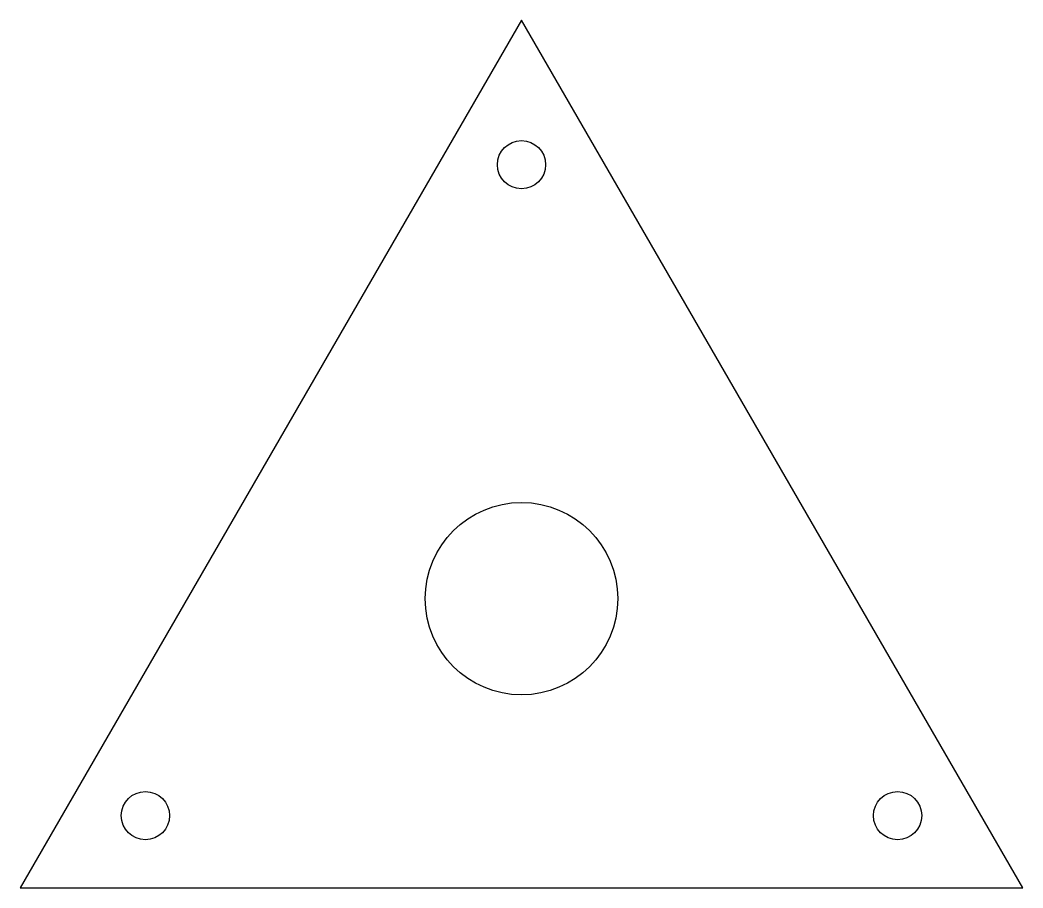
# Model space of a CAD drawing. Extents: x -2.6 to 2.6, y -1.5 to 3.
import ezdxf

# ---------------------------------------------------------------- set-up
doc = ezdxf.new("R2010")
doc.units = 0
doc.layers.get('0').update_dxf_attribs({"linetype": 'CONTINUOUS'})

msp = doc.modelspace()

# ---------------------------------------------------------------- linework, layer by layer
at = {"color": 7, "linetype": 'CONTINUOUS'}
for p, q in [((0, 3), (-2.5981, -1.5)), ((2.5981, -1.5), (0, 3)), ((-2.5981, -1.5), (2.5981, -1.5))]:
    msp.add_line(p, q, dxfattribs=at)
for centre, radius in [((0, 2.25), 0.125), ((0, 0), 0.4988), ((-1.9486, -1.125), 0.125), ((1.9486, -1.125), 0.125)]:
    msp.add_circle(centre, radius, dxfattribs=at)

doc.saveas('drawing.dxf')
